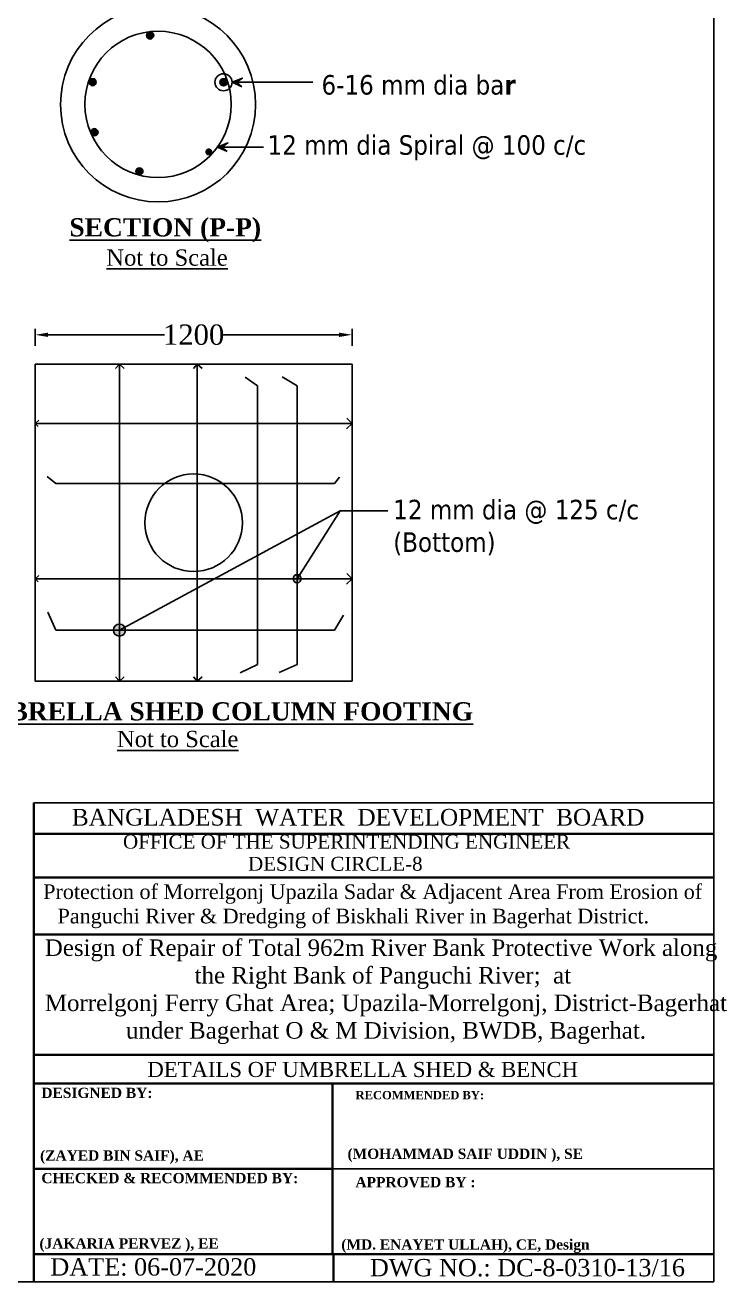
# Model space of a CAD drawing. Header units: metres. Extents: x -2434 to 11656, y -15288 to 8109.
# Drawn here: x 2598.4 to 2641.6, y -13564.6 to -13487.3 of the extents above; entities that cross this region are included whole.
import ezdxf
from ezdxf.enums import TextEntityAlignment as Align

# ---------------------------------------------------------------- set-up
doc = ezdxf.new("R2010")
doc.units = ezdxf.units.M
doc.layers.add('LINE', color=7, linetype='Continuous')
doc.layers.add('sheet', color=1, linetype='Continuous', lineweight=15)
doc.styles.add('dim', font='isocp.shx')
doc.styles.add('Kazi_T_H', font='timesbd.ttf')
doc.styles.get("Standard").update_dxf_attribs({"font": 'times.ttf'})
doc.dimstyles.new('STANDARD$0', dxfattribs={"dimscale": 0, "dimtxt": 8, "dimasz": 8, "dimexe": 4, "dimexo": 0, "dimgap": 2, "dimtad": 1, "dimdec": 0, "dimzin": 0, "dimdsep": 46, "dimtxsty": 'dim', "dimblk": 'DOTSMALL', "dimcen": 1, "dimclrd": 6, "dimclre": 6, "dimclrt": 256, "dimadec": 0, "dimazin": 0, "dimtfac": 1, "dimtdec": 0, "dimtix": 1, "dimtofl": 0, "dimtmove": 1, "dimatfit": 3, "dimldrblk": 'DOTSMALL', "dimfxl": 6, "dimtolj": 1, "dimtzin": 0, "dimarcsym": 0})

# ---------------------------------------------------------------- blocks, each defined once
blk = doc.blocks.new('*D652')
at = {"layer": 'Defpoints', "color": 0, "lineweight": -3}
for p in [(2618.543, -13506.354), (2599.043, -13507.255), (2618.543, -13507.255)]:
    blk.add_point(p, dxfattribs=at)
at = {"layer": 'sheet', "color": 0, "lineweight": -2}
for p, q in [((2599.043, -13507.036), (2599.043, -13505.99)), ((2599.843, -13506.354), (2606.998, -13506.354)), ((2617.743, -13506.354), (2610.588, -13506.354)), ((2618.543, -13507.036), (2618.543, -13505.99))]:
    blk.add_line(p, q, dxfattribs=at)
at = {"layer": 'sheet', "color": 0, "lineweight": -3}
for points in [[(2599.843, -13506.221), (2599.843, -13506.488), (2599.043, -13506.354)], [(2617.743, -13506.221), (2617.743, -13506.488), (2618.543, -13506.354)]]:
    blk.add_solid(points, dxfattribs=at)
at = {"layer": 'sheet', "color": 0, "lineweight": -3, "insert": (2608.793, -13506.354), "char_height": 0.5, "attachment_point": 5}
blk.add_mtext('\\A1;{\\H2.5x;1200}', dxfattribs=at)

msp = doc.modelspace()

# ---------------------------------------------------------------- hatches: boundary and pattern name
at = {"layer": 'sheet', "lineweight": -3}
h = msp.add_hatch(color=0, dxfattribs=at)
h.paths.add_polyline_path([(2606.115792, -13487.948229), (2605.895985, -13487.948229, 0.414213562), (2606.115792, -13488.168036)])
h.paths.add_polyline_path([(2606.115792, -13487.728422, 0.414213562), (2605.895985, -13487.948229), (2606.115792, -13487.948229)])
h.paths.add_polyline_path([(2606.115792, -13487.728422), (2606.115792, -13487.948229), (2606.335599, -13487.948229, 0.414213562)])
h.paths.add_polyline_path([(2606.335599, -13487.948229), (2606.115792, -13487.948229), (2606.115792, -13488.168036, 0.414213562)])
h = msp.add_hatch(color=0, dxfattribs=at)
h.paths.add_polyline_path([(2602.582603, -13490.817909), (2602.362796, -13490.817909, 0.414213562), (2602.582603, -13491.037716)])
h.paths.add_polyline_path([(2602.582603, -13490.598103, 0.414213562), (2602.362796, -13490.817909), (2602.582603, -13490.817909)])
h.paths.add_polyline_path([(2602.582603, -13490.598103), (2602.582603, -13490.817909), (2602.802409, -13490.817909, 0.414213562)])
h.paths.add_polyline_path([(2602.802409, -13490.817909), (2602.582603, -13490.817909), (2602.582603, -13491.037716, 0.414213562)])
h = msp.add_hatch(color=0, dxfattribs=at)
h.paths.add_polyline_path([(2610.631727, -13490.826575), (2610.411921, -13490.826575, 0.414213562), (2610.631727, -13491.046382)])
h.paths.add_polyline_path([(2610.631727, -13490.606769, 0.414213562), (2610.411921, -13490.826575), (2610.631727, -13490.826575)])
h.paths.add_polyline_path([(2610.631727, -13490.606769), (2610.631727, -13490.826575), (2610.851534, -13490.826575, 0.414213562)])
h.paths.add_polyline_path([(2610.851534, -13490.826575), (2610.631727, -13490.826575), (2610.631727, -13491.046382, 0.414213562)])
h = msp.add_hatch(color=0, dxfattribs=at)
h.paths.add_polyline_path([(2602.690332, -13493.898641), (2602.470525, -13493.898641, 0.414213562), (2602.690332, -13494.118447)])
h.paths.add_polyline_path([(2602.690332, -13493.678834, 0.414213562), (2602.470525, -13493.898641), (2602.690332, -13493.898641)])
h.paths.add_polyline_path([(2602.690332, -13493.678834), (2602.690332, -13493.898641), (2602.910139, -13493.898641, 0.414213562)])
h.paths.add_polyline_path([(2602.910139, -13493.898641), (2602.690332, -13493.898641), (2602.690332, -13494.118447, 0.414213562)])
h = msp.add_hatch(color=0, dxfattribs=at)
h.paths.add_polyline_path([(2609.730432, -13495.109495), (2609.510625, -13495.109495, 0.414213562), (2609.730432, -13495.329301)])
h.paths.add_polyline_path([(2609.730432, -13494.889688, 0.414213562), (2609.510625, -13495.109495), (2609.730432, -13495.109495)])
h.paths.add_polyline_path([(2609.730432, -13494.889688), (2609.730432, -13495.109495), (2609.950239, -13495.109495, 0.414213562)])
h.paths.add_polyline_path([(2609.950239, -13495.109495), (2609.730432, -13495.109495), (2609.730432, -13495.329301, 0.414213562)])
h = msp.add_hatch(color=0, dxfattribs=at)
h.paths.add_polyline_path([(2605.458311, -13496.309526), (2605.238505, -13496.309526, 0.414213562), (2605.458311, -13496.529332)])
h.paths.add_polyline_path([(2605.458311, -13496.089719, 0.414213562), (2605.238505, -13496.309526), (2605.458311, -13496.309526)])
h.paths.add_polyline_path([(2605.458311, -13496.089719), (2605.458311, -13496.309526), (2605.678118, -13496.309526, 0.414213562)])
h.paths.add_polyline_path([(2605.678118, -13496.309526), (2605.458311, -13496.309526), (2605.458311, -13496.529332, 0.414213562)])
h = msp.add_hatch(color=0, dxfattribs=at)
h.paths.add_polyline_path([(2604.552831, -13524.340906, 0.275456133), (2604.228824, -13524.147751), (2604.228824, -13524.51608)])
h.paths.add_polyline_path([(2604.552831, -13524.340906), (2604.228824, -13524.51608), (2604.597153, -13524.51608, 0.124546917)])
h.paths.add_polyline_path([(2604.597153, -13524.51608), (2604.228824, -13524.51608), (2604.228824, -13524.884409, 0.414213562)])
h.paths.add_polyline_path([(2604.228824, -13524.51608), (2603.860495, -13524.51608, 0.414213562), (2604.228824, -13524.884409)])
h.paths.add_polyline_path([(2604.228824, -13524.147751, 0.414213562), (2603.860495, -13524.51608), (2604.228824, -13524.51608)])
h.paths.add_polyline_path([(2615.294774, -13521.14344), (2615.162, -13521.353198), (2615.410248, -13521.353198, 0.257066841)])
h.paths.add_polyline_path([(2615.294774, -13521.14344, 0.142023932), (2615.162, -13521.104949), (2615.162, -13521.353198)])
h.paths.add_polyline_path([(2615.162, -13521.104949, 0.414213562), (2614.913752, -13521.353198), (2615.162, -13521.353198)])
h.paths.add_polyline_path([(2615.162, -13521.353198), (2614.913752, -13521.353198, 0.414213562), (2615.162, -13521.601446)])
h.paths.add_polyline_path([(2615.410248, -13521.353198), (2615.162, -13521.353198), (2615.162, -13521.601446, 0.414213562)])

# ---------------------------------------------------------------- linework, layer by layer
at = {"color": 0, "lineweight": -3, "ltscale": 0.2}
for p, q in [((2612.725668, -13509.495254), (2611.954433, -13508.957123)), ((2600.322, -13515.4985), (2599.779179, -13515.059697)), ((2617.460848, -13515.4985), (2617.768191, -13515.102607)), ((2612.725668, -13526.634102), (2611.65652, -13527.140203))]:
    msp.add_line(p, q, dxfattribs=at)
at = {"color": 0, "linetype": 'Continuous', "lineweight": -3, "ltscale": 0.5}
for p, q in [((2598.957649, -13535.137046), (2640.802707, -13535.137046)), ((2617.337457, -13557.642382), (2640.802707, -13557.642382))]:
    msp.add_line(p, q, dxfattribs=at)
at = {"color": 7, "lineweight": 5, "ltscale": 0.2, "true_color": 0xffffff}
for p in [(2640.802707, -13562.883294), (2598.957649, -13564.59107)]:
    msp.add_line(p, (2640.802707, -13564.59107), dxfattribs=at)
msp.add_lwpolyline([(2640.802707, -13564.59107), (2468.087761, -13564.59107), (2468.087761, -13444.773782), (2640.802707, -13444.773782)], close=True)
at = {"layer": 'LINE', "color": 0, "linetype": 'ByBlock', "lineweight": 40, "ltscale": 0.5}
for p, q in [((2598.957649, -13535.137046), (2598.957649, -13564.59107)), ((2640.802707, -13537.038018), (2598.955321, -13537.038018)), ((2640.802707, -13539.73236), (2598.955321, -13539.73236)), ((2640.802707, -13543.222593), (2598.955321, -13543.222593)), ((2640.802707, -13550.633638), (2598.957649, -13550.633638)), ((2640.802707, -13552.40147), (2598.957649, -13552.40147)), ((2617.337457, -13562.883294), (2617.337457, -13552.40147)), ((2598.957649, -13557.642382), (2617.337457, -13557.642382)), ((2598.957649, -13562.883294), (2640.802707, -13562.883294)), ((2617.400004, -13564.59107), (2617.400004, -13562.883294))]:
    msp.add_line(p, q, dxfattribs=at)
at = {"layer": 'sheet', "color": 0, "lineweight": -3}
for p, q in [((2611.156603, -13490.826575), (2616.120886, -13490.826575)), ((2610.26101, -13494.811733), (2613.093717, -13494.811733)), ((2618.543031, -13508.160989), (2599.043031, -13508.160989)), ((2599.043031, -13508.160989), (2599.043031, -13527.660989)), ((2604.228824, -13508.160989), (2603.989246, -13508.428408)), ((2604.228824, -13508.160989), (2604.228824, -13527.660989)), ((2604.228824, -13508.160989), (2604.527169, -13508.434958)), ((2609.018191, -13508.160989), (2608.778613, -13508.428408)), ((2609.018191, -13508.160989), (2609.018191, -13527.660989)), ((2609.018191, -13508.160989), (2609.316536, -13508.434958)), ((2618.543031, -13527.660989), (2618.543031, -13508.160989)), ((2599.043031, -13511.806545), (2599.261141, -13511.611142)), ((2599.043031, -13511.806545), (2618.543031, -13511.806545)), ((2599.043031, -13511.806545), (2599.21982, -13511.999064)), ((2618.543031, -13511.806545), (2618.203746, -13512.141686)), ((2618.543031, -13511.806545), (2618.223645, -13511.49106)), ((2599.043031, -13521.353198), (2599.261141, -13521.157794)), ((2618.543031, -13521.353198), (2618.223645, -13521.037713)), ((2599.043031, -13521.353198), (2618.543031, -13521.353198)), ((2599.043031, -13521.353198), (2599.21982, -13521.545716)), ((2618.543031, -13521.353198), (2618.203746, -13521.688338)), ((2604.228824, -13527.660989), (2603.989246, -13527.39357)), ((2604.228824, -13527.660989), (2604.527169, -13527.387021)), ((2609.018191, -13527.660989), (2608.778613, -13527.39357)), ((2609.018191, -13527.660989), (2609.316536, -13527.387021)), ((2599.043031, -13527.660989), (2618.543031, -13527.660989))]:
    msp.add_line(p, q, dxfattribs=at)
for points in [[(2611.749267, -13491.101595), (2611.156603, -13490.826575), (2611.798344, -13490.569552), (2611.422097, -13490.826575), (2611.749267, -13491.101595)], [(2610.853673, -13495.086754), (2610.26101, -13494.811733), (2610.902751, -13494.55471), (2610.526503, -13494.811733), (2610.853673, -13495.086754)], [(2614.053217, -13527.127511), (2615.162, -13526.634102), (2615.162, -13509.495254), (2614.244706, -13508.935056)], [(2612.725668, -13526.634102), (2612.725668, -13526.634102), (2612.725668, -13509.495254), (2612.725668, -13509.495254)], [(2600.322, -13515.4985), (2600.322, -13515.4985), (2617.460848, -13515.4985), (2617.460848, -13515.4985)], [(2615.162, -13521.353198), (2617.806554, -13517.175297), (2604.228824, -13524.51608)], [(2617.806554, -13517.175297), (2620.734928, -13517.175297)], [(2599.828591, -13523.407297), (2600.322, -13524.51608), (2617.460848, -13524.51608), (2618.021046, -13523.598786)]]:
    msp.add_lwpolyline(points, dxfattribs=at)
for centre, radius in [((2606.605426, -13492.187479), 6), ((2606.605426, -13492.187479), 4.5), ((2606.115792, -13487.948229), 0.219807), ((2610.631727, -13490.826575), 0.524876), ((2602.582603, -13490.817909), 0.219807), ((2610.631727, -13490.826575), 0.219807), ((2602.690332, -13493.898641), 0.219807), ((2605.458311, -13496.309526), 0.219807), ((2615.162, -13521.353198), 0.248248), ((2604.228824, -13524.51608), 0.368329)]:
    msp.add_circle(centre, radius, dxfattribs=at)
at = {"layer": 'sheet', "color": 0, "lineweight": -3, "ltscale": 2}
msp.add_circle((2608.793031, -13517.910989), 3, dxfattribs=at)

# ---------------------------------------------------------------- texts
at = {"layer": 'LINE', "color": 0, "linetype": 'ByBlock', "lineweight": 40, "ltscale": 0.5}
for s, height, p in [('BANGLADESH  WATER  DEVELOPMENT  BOARD', 1.02638263, (2618.915726, -13536.535494)), ('OFFICE OF THE SUPERINTENDING ENGINEER', 0.85606931, (2618.203262, -13537.949115)), ('DESIGN CIRCLE-8', 0.85606931, (2617.510603, -13539.311879)), ('DETAILS OF UMBRELLA SHED & BENCH', 0.92455485, (2619.198136, -13551.992948))]:
    msp.add_text(s, height=height, dxfattribs=at).set_placement(p, align=Align.CENTER)
at = {"layer": 'LINE', "color": 0, "linetype": 'ByBlock', "lineweight": 40, "ltscale": 0.5, "style": 'Kazi_T_H'}
for s, height, p in [('DESIGNED BY:', 0.62890946, (2599.425872, -13553.281943)), ('RECOMMENDED BY:', 0.51083171, (2618.757116, -13553.364216)), ('(ZAYED BIN SAIF), AE', 0.62890946, (2599.345349, -13557.135168)), ('(MOHAMMAD SAIF UDDIN ), SE', 0.62890946, (2618.26141, -13557.027157)), ('CHECKED & RECOMMENDED BY:', 0.62890946, (2599.425872, -13558.522855)), ('APPROVED BY :', 0.62890946, (2618.749588, -13558.774043)), ('(JAKARIA PERVEZ ), EE', 0.62890946, (2599.305343, -13562.540623)), ('(MD. ENAYET ULLAH), CE, Design ', 0.62890946, (2617.8794, -13562.606463))]:
    msp.add_text(s, height=height, dxfattribs=at).set_placement(p)
at = {"layer": 'LINE', "color": 0, "linetype": 'ByBlock', "lineweight": 40, "ltscale": 0.5}
for s, p in [('DATE: 06-07-2020', (2599.97926, -13564.203908)), ('DWG NO.: DC-8-0310-13/16', (2619.637744, -13564.250375))]:
    msp.add_text(s, height=1.06735992, dxfattribs=at).set_placement(p)
at = {"layer": 'LINE', "color": 0, "linetype": 'ByBlock', "lineweight": 40, "ltscale": 0.5, "insert": (2615.901946, -13540.147587), "char_height": 0.9, "width": 50.00693152, "attachment_point": 2}
msp.add_mtext('                       Protection of Morrelgonj Upazila Sadar & Adjacent Area From Erosion of      \\P                Panguchi River & Dredging of Biskhali River in Bagerhat District.', dxfattribs=at)
at = {"layer": 'LINE', "color": 0, "linetype": 'ByBlock', "lineweight": -3, "ltscale": 0.5, "insert": (2597.33259, -13543.532277), "char_height": 1.01706557, "width": 44.44592661, "attachment_point": 1}
msp.add_mtext('      Design of Repair of Total 962m River Bank Protective Work along   \\P                              the Right Bank of Panguchi River;  at \\P      Morrelgonj Ferry Ghat Area; Upazila-Morrelgonj, District-Bagerhat  \\P                   under Bagerhat O & M Division, BWDB, Bagerhat.', dxfattribs=at)
at = {"layer": 'sheet', "color": 0, "lineweight": -3, "char_height": 1.2, "attachment_point": 1}
for s, insert in [('{\\fTahoma|b0|i0|c0|p34;6-16 mm dia ba\\fTahoma|b1|i0|c0|p34;r}', (2616.66241, -13490.382023)), ('{\\fTahoma|b0|i0|c0|p34;12 mm dia Spiral @ 100 c/c}', (2613.343241, -13494.081632)), ('{\\fTahoma|b0|i0|c0|p34;12 mm dia @ 125 c/c\\P(Bottom)}', (2621.075619, -13516.501536))]:
    msp.add_mtext(s, dxfattribs=dict(at, insert=insert))
at = {"layer": 'sheet', "color": 0, "lineweight": -3, "attachment_point": 1}
for s, insert, char_height, width in [('{\\fTimes New Roman|b1|i0|c0|p18;\\LSECTION (P-P)}', (2601.15017, -13499.184168), 1.12, 5694.66848672), ('{\\fTahoma|b0|i0|c0|p34;\\P\\fTimes New Roman|b0|i0|c0|p18;\\H0.4319x;               \\LNot to Scale}', (2597.760454, -13497.246835), 2.31516731, 8542.00273008), ('{\\fTimes New Roman|b1|i0|c0|p18;\\LPLAN OF UMBRELLA SHED COLUMN FOOTING}', (2586.846534, -13528.949156), 1.12, 5694.66848672), ('{\\fTahoma|b0|i0|c0|p34;\\P\\fTimes New Roman|b0|i0|c0|p18;\\H0.4319x;               \\LNot to Scale}', (2598.416107, -13526.84883), 2.31516731, 8542.00273008)]:
    msp.add_mtext(s, dxfattribs=dict(at, insert=insert, char_height=char_height, width=width))

# ---------------------------------------------------------------- dimensions: what is measured, and where the dimension line sits
at = {"layer": 'sheet', "color": 0, "lineweight": -3}
dim = msp.add_linear_dim(base=(2618.543031, -13506.354444), p1=(2599.043031, -13507.254802), p2=(2618.543031, -13507.254802), text='{\\H2.5x;1200}', dimstyle='STANDARD$0', override={"dimscale": 1, "dimtxt": 0.5, "dimasz": 0.8, "dimexe": 0.364, "dimexo": 0.219, "dimgap": 0.09, "dimtad": 0, "dimlfac": 1000, "dimlunit": 2, "dimtxsty": 'Standard', "dimcen": 0.09, "dimclrd": 0, "dimclre": 0, "dimclrt": 0, "dimtix": 0, "dimtmove": 0, "dimfxl": 0.12}, dxfattribs=at)
dim.commit()
dim.dimension.update_dxf_attribs({"geometry": '*D652', "text_midpoint": (2608.793031, -13506.354444)})

doc.saveas('drawing.dxf')
